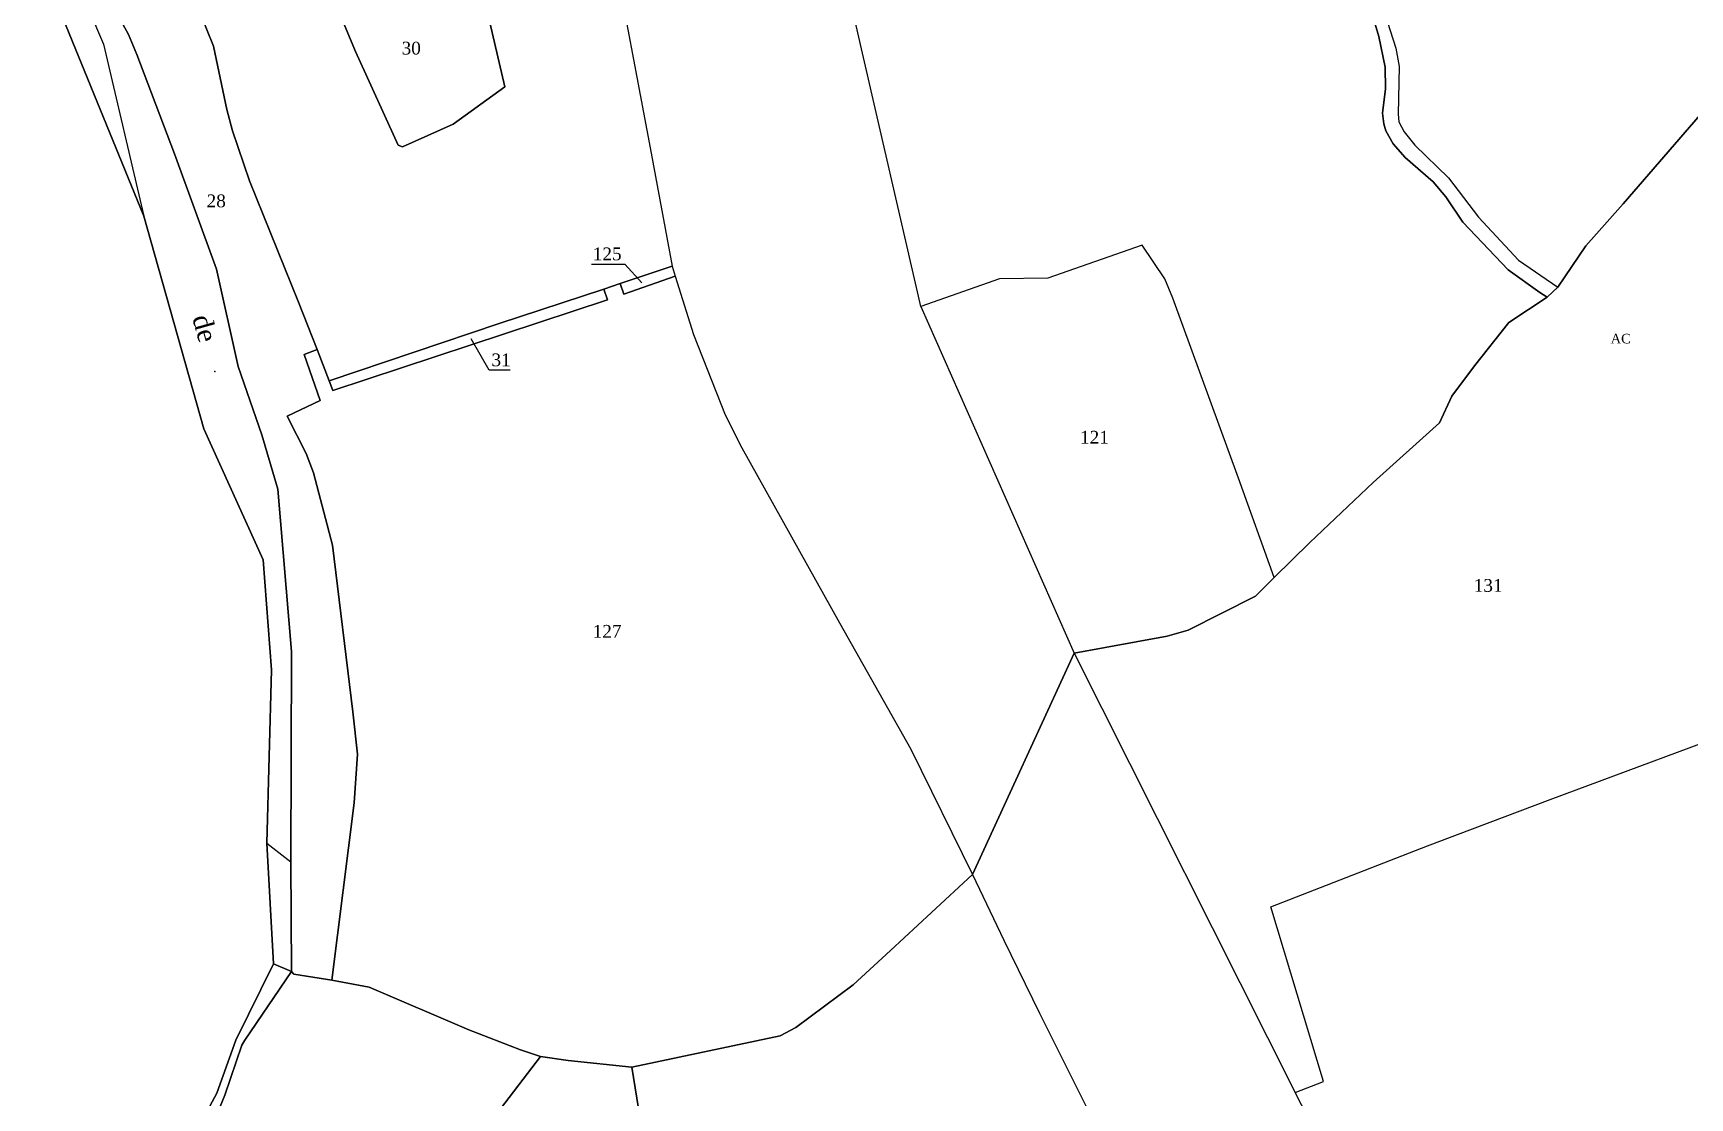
# Model space of a CAD drawing. Extents: x 1207467 to 1208291, y 6153956 to 6154648.
# Drawn here: x 1207515.7 to 1207775.6, y 6154205.2 to 6154372.2 of the extents above; entities that cross this region are included whole.
import ezdxf

# ---------------------------------------------------------------- set-up
doc = ezdxf.new("R2010")
doc.units = 0
doc.linetypes.add('CONTINU', pattern=[0])
doc.layers.get('0').update_dxf_attribs({"linetype": 'CONTINU'})
for name, color, linetype in [('1FLECHEFL', 7, 'CONTINU'), ('1LIEUDIT', 7, 'CONTINU'), ('1PARCELLE', 7, 'CONTINU'), ('1SECTION', 7, 'CONTINU'), ('1SUBDSECT', 7, 'CONTINU'), ('1TRONFLUV', 7, 'CONTINU'), ('1TROUPARCELLE', 7, 'CONTINU'), ('3FLECHEPAR', 7, 'CONTINU'), ('3PARCELLETEX', 7, 'CONTINU'), ('3TOPOLINE', 7, 'CONTINU'), ('3TRONFLUVTEX', 7, 'CONTINU')]:
    doc.layers.add(name, color=color, linetype=linetype)
doc.styles.get("Standard").update_dxf_attribs({"font": 'Times New Roman'})

# ---------------------------------------------------------------- blocks, each defined once
blk = doc.blocks.new('FLECHRU1')
blk.add_point((0, 0))

msp = doc.modelspace()

# ---------------------------------------------------------------- linework, layer by layer
at = {"layer": '1LIEUDIT'}
for points in [[(1207518.89, 6154378.15), (1207533.02, 6154343.46), (1207542.43, 6154310.09), (1207551.75, 6154289.59), (1207553.06, 6154272.31), (1207552.35, 6154245.16), (1207553.36, 6154226.24), (1207556.21, 6154225.02), (1207556.55, 6154224.6), (1207562.52, 6154223.65), (1207568.38, 6154222.58), (1207584.04, 6154215.85), (1207592.12, 6154212.73), (1207595.26, 6154211.68), (1207599.6, 6154211.04), (1207609.58, 6154210.02), (1207632.87, 6154214.91), (1207635.29, 6154216.25), (1207644.32, 6154222.95), (1207650.16, 6154228.29), (1207663.02, 6154240.23), (1207678.98, 6154274.94), (1207693.59, 6154277.58), (1207696.87, 6154278.52), (1207707.43, 6154283.9), (1207710.37, 6154286.79), (1207715.94, 6154292.28), (1207725.87, 6154301.7), (1207736.29, 6154311.05), (1207738.21, 6154315.26), (1207741.78, 6154320.01), (1207747.18, 6154326.77), (1207753.19, 6154330.78), (1207754.86, 6154332.35), (1207759.23, 6154338.83), (1207765.12, 6154345.38), (1207781.19, 6154363.99)], [(1207781.19, 6154363.99), (1207765.12, 6154345.38), (1207759.23, 6154338.83), (1207754.86, 6154332.35), (1207753.19, 6154330.78), (1207747.18, 6154326.77), (1207741.78, 6154320.01), (1207738.21, 6154315.26), (1207736.29, 6154311.05), (1207725.87, 6154301.7), (1207715.94, 6154292.28), (1207710.37, 6154286.79), (1207707.43, 6154283.9), (1207696.87, 6154278.52), (1207693.59, 6154277.58), (1207678.98, 6154274.94), (1207663.02, 6154240.23), (1207650.16, 6154228.29), (1207644.32, 6154222.95), (1207635.29, 6154216.25), (1207632.87, 6154214.91), (1207609.58, 6154210.02), (1207599.6, 6154211.04), (1207595.26, 6154211.68), (1207592.12, 6154212.73), (1207584.04, 6154215.85), (1207568.38, 6154222.58), (1207562.52, 6154223.65), (1207556.55, 6154224.6), (1207556.21, 6154225.02), (1207553.36, 6154226.24), (1207553.36, 6154226.24), (1207547.48, 6154214.25), (1207544.51, 6154205.92), (1207530.41, 6154179.86)]]:
    msp.add_lwpolyline(points, dxfattribs=at)
at = {"layer": '1PARCELLE'}
for points in [[(1207726.02, 6154374.11), (1207726.78, 6154371.61), (1207727.77, 6154366.81), (1207727.83, 6154363.44), (1207727.35, 6154359.61), (1207727.53, 6154357.95), (1207727.85, 6154356.84), (1207729, 6154354.82), (1207730.91, 6154352.65), (1207735.27, 6154348.84), (1207737.29, 6154346.48), (1207739.94, 6154342.54), (1207747.04, 6154335.06), (1207752.04, 6154331.47), (1207753.19, 6154330.78), (1207747.18, 6154326.77), (1207741.78, 6154320.01), (1207738.21, 6154315.26), (1207736.29, 6154311.05), (1207725.87, 6154301.7), (1207715.94, 6154292.28), (1207710.37, 6154286.79), (1207704.78, 6154302.39), (1207704.78, 6154302.39), (1207694.44, 6154330.61), (1207693.18, 6154333.62), (1207689.62, 6154338.94), (1207674.87, 6154333.76), (1207667.24, 6154333.61), (1207654.94, 6154329.29), (1207654.55, 6154330.92), (1207645.59, 6154369.72), (1207640.44, 6154392.39)], [(1207606.37, 6154386.62), (1207612.48, 6154354.17), (1207615.92, 6154335.61), (1207607.78, 6154332.88), (1207605.2, 6154332.02), (1207588.77, 6154326.64), (1207562.1, 6154317.64), (1207560.24, 6154322.55), (1207560.24, 6154322.55), (1207557.3, 6154329.98), (1207549.61, 6154349.02), (1207546.96, 6154356.84), (1207546.04, 6154360.18), (1207543.96, 6154370.13), (1207540.68, 6154378.3)], [(1207540.68, 6154378.3), (1207543.96, 6154370.13), (1207546.04, 6154360.18), (1207546.96, 6154356.84), (1207549.61, 6154349.02), (1207557.3, 6154329.98), (1207560.24, 6154322.55), (1207558.17, 6154321.78), (1207560.71, 6154314.54), (1207555.51, 6154312.08), (1207558.49, 6154306.23), (1207559.64, 6154303.23), (1207562.61, 6154291.89), (1207565.83, 6154265.75), (1207566.55, 6154259.08), (1207566.01, 6154251.49), (1207562.52, 6154223.65), (1207556.55, 6154224.6), (1207556.21, 6154225.02), (1207556.1, 6154242.24), (1207556.2, 6154275.19), (1207554.08, 6154300.66), (1207551.52, 6154309.17), (1207547.84, 6154319.9), (1207544.45, 6154335.16), (1207537.85, 6154353.22), (1207531.93, 6154368.82), (1207530.61, 6154371.97), (1207524.4, 6154383.36)], [(1207727.68, 6154375.33), (1207729.41, 6154369.8), (1207729.94, 6154366.91), (1207729.81, 6154359.46), (1207729.92, 6154358.23), (1207730.74, 6154356.71), (1207732.43, 6154354.58), (1207737.69, 6154349.49), (1207742.4, 6154343.32), (1207748.67, 6154336.54), (1207754.86, 6154332.35), (1207753.19, 6154330.78), (1207752.04, 6154331.47), (1207747.04, 6154335.06), (1207739.94, 6154342.54), (1207737.29, 6154346.48), (1207735.27, 6154348.84), (1207730.91, 6154352.65), (1207729, 6154354.82), (1207727.85, 6154356.84), (1207727.53, 6154357.95), (1207727.35, 6154359.61), (1207727.83, 6154363.44), (1207727.77, 6154366.81), (1207726.78, 6154371.61), (1207726.02, 6154374.11)], [(1207727.68, 6154375.33), (1207729.41, 6154369.8), (1207729.94, 6154366.91), (1207729.81, 6154359.46), (1207729.92, 6154358.23), (1207730.74, 6154356.71), (1207732.43, 6154354.58), (1207737.69, 6154349.49), (1207742.4, 6154343.32), (1207748.67, 6154336.54), (1207754.86, 6154332.35), (1207759.23, 6154338.83), (1207765.12, 6154345.38), (1207781.19, 6154363.99)], [(1207781.19, 6154363.99), (1207765.12, 6154345.38), (1207759.23, 6154338.83), (1207754.86, 6154332.35), (1207753.19, 6154330.78), (1207747.18, 6154326.77), (1207741.78, 6154320.01), (1207738.21, 6154315.26), (1207736.29, 6154311.05), (1207725.87, 6154301.7), (1207715.94, 6154292.28), (1207710.37, 6154286.79), (1207707.43, 6154283.9), (1207696.87, 6154278.52), (1207693.59, 6154277.58), (1207678.98, 6154274.94), (1207713.62, 6154206.02), (1207713.62, 6154206.02), (1207718.09, 6154207.75), (1207709.85, 6154235.14), (1207734.4, 6154244.7), (1207753.64, 6154251.97), (1207787.71, 6154264.63)], [(1207732.77, 6154168.78), (1207713.62, 6154206.02), (1207718.09, 6154207.75), (1207709.85, 6154235.14), (1207734.4, 6154244.7), (1207753.64, 6154251.97), (1207787.71, 6154264.63), (1207795.47, 6154268.41), (1207822.19, 6154282.26), (1207823.5, 6154272.87), (1207821.88, 6154255.3), (1207821.32, 6154245.36), (1207820.05, 6154237.92), (1207819.29, 6154232.18), (1207817.47, 6154221.66), (1207813.83, 6154193.59)], [(1207611.66, 6154197.07), (1207609.58, 6154210.02), (1207632.87, 6154214.91), (1207635.29, 6154216.25), (1207644.32, 6154222.95), (1207650.16, 6154228.29), (1207663.02, 6154240.23), (1207667.93, 6154229.94), (1207673.53, 6154218.49), (1207680.91, 6154203.77)], [(1207544.28, 6154202.06), (1207545.76, 6154205.64), (1207548.43, 6154213.45), (1207548.88, 6154214.26), (1207556.21, 6154225.02), (1207556.55, 6154224.6), (1207562.52, 6154223.65), (1207568.38, 6154222.58), (1207584.04, 6154215.85), (1207592.12, 6154212.73), (1207595.26, 6154211.68), (1207587.64, 6154201.72)]]:
    msp.add_lwpolyline(points, dxfattribs=at)
for points in [[(1207569.5, 6154385.61), (1207558.88, 6154387.02), (1207566.24, 6154369.3), (1207572.92, 6154354.59), (1207573.61, 6154354.31), (1207581.56, 6154357.87), (1207589.65, 6154363.75), (1207586.96, 6154375.38), (1207586.12, 6154376.66), (1207585.02, 6154377.71), (1207583.65, 6154378.42), (1207575.23, 6154380.49), (1207574.29, 6154381.07), (1207569.5, 6154385.61)], [(1207678.98, 6154274.94), (1207693.59, 6154277.58), (1207696.87, 6154278.52), (1207707.43, 6154283.9), (1207710.37, 6154286.79), (1207704.78, 6154302.39), (1207694.44, 6154330.61), (1207693.18, 6154333.62), (1207689.62, 6154338.94), (1207674.87, 6154333.76), (1207667.24, 6154333.61), (1207654.94, 6154329.29), (1207678.98, 6154274.94)], [(1207607.78, 6154332.88), (1207615.92, 6154335.61), (1207616.39, 6154334.07), (1207608.32, 6154331.24), (1207607.78, 6154332.88)], [(1207560.24, 6154322.55), (1207562.1, 6154317.64), (1207562.69, 6154316.1), (1207605.78, 6154330.36), (1207605.2, 6154332.02), (1207607.78, 6154332.88), (1207608.32, 6154331.24), (1207616.39, 6154334.07), (1207619.24, 6154324.93), (1207624.21, 6154312.3), (1207626.82, 6154307.14), (1207642.16, 6154279.7), (1207653.38, 6154259.9), (1207663.02, 6154240.23), (1207650.16, 6154228.29), (1207644.32, 6154222.95), (1207635.29, 6154216.25), (1207632.87, 6154214.91), (1207609.58, 6154210.02), (1207599.6, 6154211.04), (1207595.26, 6154211.68), (1207592.12, 6154212.73), (1207584.04, 6154215.85), (1207568.38, 6154222.58), (1207562.52, 6154223.65), (1207566.01, 6154251.49), (1207566.55, 6154259.08), (1207565.83, 6154265.75), (1207562.61, 6154291.89), (1207559.64, 6154303.23), (1207558.49, 6154306.23), (1207555.51, 6154312.08), (1207560.71, 6154314.54), (1207558.17, 6154321.78), (1207560.24, 6154322.55)], [(1207562.1, 6154317.64), (1207588.77, 6154326.64), (1207605.2, 6154332.02), (1207605.78, 6154330.36), (1207562.69, 6154316.1), (1207562.1, 6154317.64)], [(1207612.76, 6154182.13), (1207580.6, 6154191.15), (1207579.6, 6154191.46), (1207587.64, 6154201.72), (1207595.26, 6154211.68), (1207599.6, 6154211.04), (1207609.58, 6154210.02), (1207611.66, 6154197.07), (1207612.82, 6154186.88), (1207612.76, 6154182.13)]]:
    msp.add_lwpolyline(points, close=True, dxfattribs=at)
at = {"layer": '1SECTION'}
msp.add_lwpolyline([(1207518.89, 6154378.15), (1207533.02, 6154343.46), (1207542.43, 6154310.09), (1207551.75, 6154289.59), (1207553.06, 6154272.31), (1207552.35, 6154245.16), (1207553.36, 6154226.24), (1207547.48, 6154214.25), (1207544.51, 6154205.92), (1207530.41, 6154179.86)], dxfattribs=at)
at = {"layer": '1SUBDSECT'}
msp.add_lwpolyline([(1207518.89, 6154378.15), (1207533.02, 6154343.46), (1207542.43, 6154310.09), (1207551.75, 6154289.59), (1207553.06, 6154272.31), (1207552.35, 6154245.16), (1207553.36, 6154226.24), (1207547.48, 6154214.25), (1207544.51, 6154205.92), (1207530.41, 6154179.86)], dxfattribs=at)
at = {"layer": '1TRONFLUV'}
for points in [[(1207524.4, 6154383.36), (1207530.61, 6154371.97), (1207531.93, 6154368.82), (1207537.85, 6154353.22), (1207544.45, 6154335.16), (1207547.84, 6154319.9), (1207551.52, 6154309.17), (1207554.08, 6154300.66), (1207556.2, 6154275.19), (1207556.1, 6154242.24), (1207556.21, 6154225.02), (1207548.88, 6154214.26), (1207548.43, 6154213.45), (1207545.76, 6154205.64), (1207544.28, 6154202.06)], [(1207530.41, 6154179.86), (1207544.51, 6154205.92), (1207547.48, 6154214.25), (1207553.36, 6154226.24), (1207552.35, 6154245.16), (1207553.06, 6154272.31), (1207551.75, 6154289.59), (1207542.43, 6154310.09), (1207533.02, 6154343.46), (1207518.89, 6154378.15)]]:
    msp.add_lwpolyline(points, dxfattribs=at)
at = {"layer": '1TROUPARCELLE'}
msp.add_lwpolyline([(1207572.92, 6154354.59), (1207566.24, 6154369.3), (1207558.88, 6154387.02), (1207569.5, 6154385.61), (1207574.29, 6154381.07), (1207575.23, 6154380.49), (1207583.65, 6154378.42), (1207585.02, 6154377.71), (1207586.12, 6154376.66), (1207586.96, 6154375.38), (1207589.65, 6154363.75), (1207581.56, 6154357.87), (1207573.61, 6154354.31), (1207572.92, 6154354.59)], close=True, dxfattribs=at)
at = {"layer": '3FLECHEPAR'}
for points in [[(1207603.24, 6154335.94), (1207608.47, 6154335.93), (1207611.18, 6154333.02)], [(1207590.52, 6154319.32), (1207587.22, 6154319.33), (1207584.37, 6154324.24)]]:
    msp.add_lwpolyline(points, dxfattribs=at)
at = {"layer": '3TOPOLINE'}
for points in [[(1207515.67, 6154396.33), (1207526.72, 6154370.45), (1207533.02, 6154343.46)], [(1207552.35, 6154245.16), (1207556.1, 6154242.24)]]:
    msp.add_lwpolyline(points, dxfattribs=at)

# ---------------------------------------------------------------- block references
at = {"layer": '1FLECHEFL', "rotation": 285.7}
msp.add_blockref('FLECHRU1', (1207544.15, 6154319.08), dxfattribs=at)

# ---------------------------------------------------------------- texts
at = {"layer": '3PARCELLETEX'}
for s, p in [('30', (1207573.47, 6154368.81)), ('28', (1207542.88, 6154344.86)), ('125', (1207603.45, 6154336.55)), ('31', (1207587.57, 6154319.93)), ('121', (1207679.89, 6154307.8)), ('131', (1207741.65, 6154284.56)), ('127', (1207603.44, 6154277.36))]:
    msp.add_text(s, height=2, dxfattribs=at).set_placement(p)
at = {"layer": '3SECTIONTEX'}
msp.add_text('AC', height=1.5, dxfattribs=at).set_placement((1207763.14, 6154323.51))
at = {"layer": '3TRONFLUVTEX'}
msp.add_text('de', height=3, rotation=285.7, dxfattribs=at).set_placement((1207540.6, 6154327.54))

doc.saveas('drawing.dxf')
